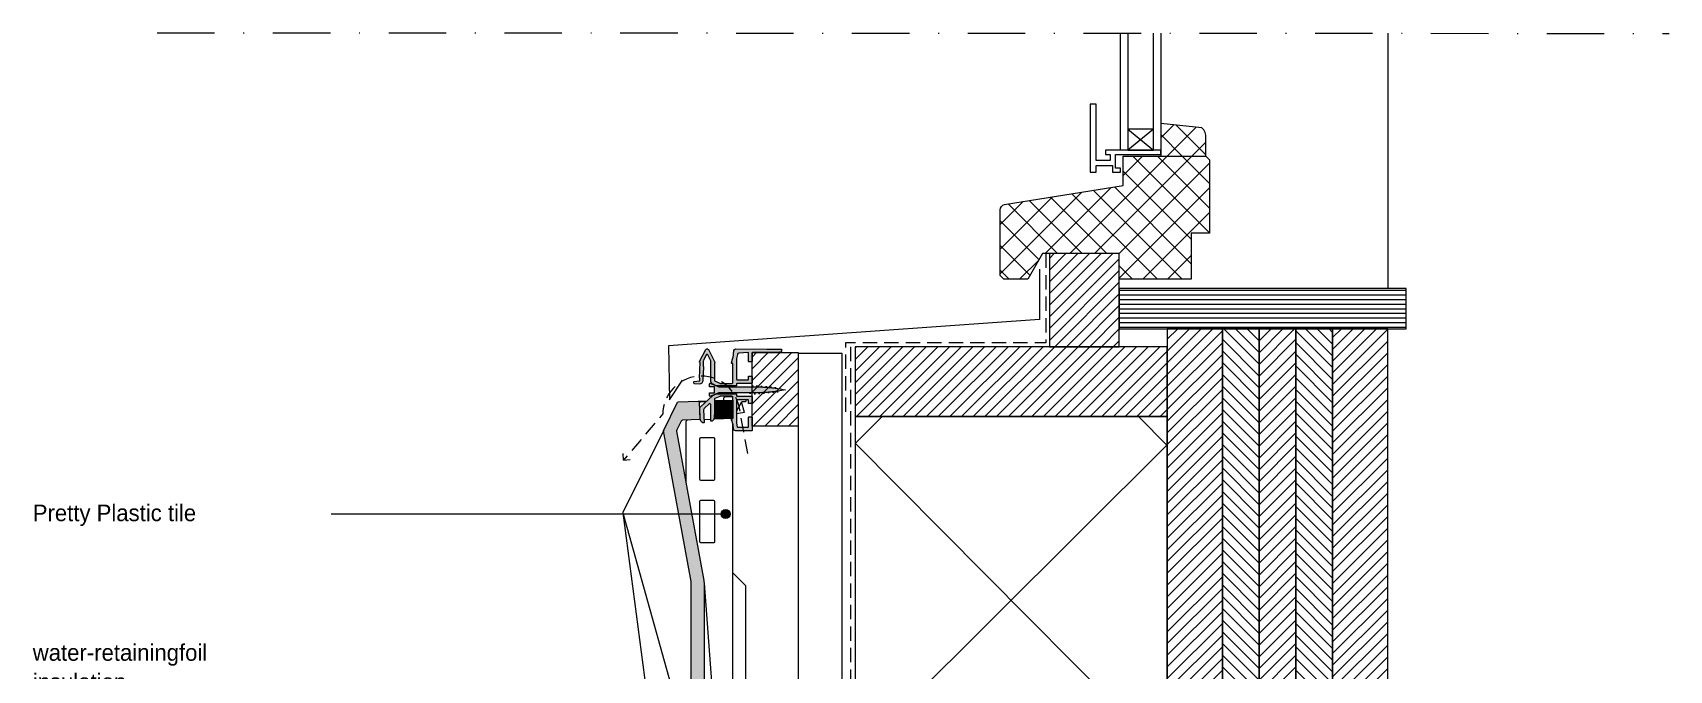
# Paper-space layout 'd-02 bottom connection windowframe' of a CAD drawing. Header units: millimetres. Extents: x 12 to 195, y 11 to 236.
# Drawn here: x 11.8 to 190, y 166.6 to 236 of the extents above; entities that cross this region are included whole.
import ezdxf
from ezdxf.xclip import XClip

# ---------------------------------------------------------------- set-up
doc = ezdxf.new("R2010")
doc.units = ezdxf.units.MM
doc.header["$MEASUREMENT"] = 0
doc.header["$XCLIPFRAME"] = 0
doc.linetypes.add('B0302', pattern=[12.51000022888184, 6.260000228881836, -3.125, 0, -3.125000000000004])
doc.linetypes.add('B0701', pattern=[2.341199934482575, 1.559999942779541, -0.7811999917030339])
for name, color, linetype in [('#01', 7, 'Continuous'), ('Info - 1_50_100', 7, 'Continuous'), ('Info - 1_5_10', 7, 'Continuous'), ('Info - English', 7, 'Continuous')]:
    doc.layers.add(name, color=color, linetype=linetype)
doc.styles.add('GENERATED_STYLE_4', font='')
doc.styles.get('GENERATED_STYLE_4').set_extended_font_data('Work Sans')
pattern_1 = [(44.99999999999999, (-5626.126061456678, 31.24545389314201), (-0.6363961030678926, 0.6363961030678927), [])]
pattern_2 = [(44.99999999999999, (-5626.126061456678, 31.24545389314201), (-1.34350288425444, 1.34350288425444), []), (135, (-5626.126061456678, 31.24545389314201), (1.34350288425444, 1.343502884254441), [])]
pattern_3 = [(315, (-5626.126061456678, 31.24545389314201), (0.6363961030678926, 0.6363961030678927), [])]

# ---------------------------------------------------------------- blocks, each defined once
blk = doc.blocks.new('Drawing_2_1', base_point=(-5626.126061456678, 31.24545389314201))
at = {"layer": '#01', "linetype": 'Continuous', "lineweight": 0, "true_color": 0x000000}
blk.add_hatch(color=18, dxfattribs=at).paths.add_polyline_path([(86.76526698936993, 183.6097720592088), (86.80332722886152, 183.4184303424741), (86.91171359547845, 183.2562186653169), (87.07392527263558, 183.1478322987003), (87.26526698936965, 183.1097720592085), (87.45660870610462, 183.1478322987003), (87.61882038326175, 183.2562186653169), (87.72720674987778, 183.4184303424741), (87.76526698937026, 183.6097720592088), (87.72720674987778, 183.8011137759435), (87.61882038326175, 183.9633254531007), (87.45660870610462, 184.0717118197173), (87.26526698936965, 184.1097720592091), (87.07392527263558, 184.0717118197173), (86.91171359547845, 183.9633254531007), (86.80332722886152, 183.8011137759435)])
at = {"layer": 'Info - 1_50_100', "linetype": 'Continuous', "lineweight": 0, "true_color": 0x000000}
h = blk.add_hatch(dxfattribs=at)
h.set_pattern_fill('310_Naaldhout__01__0001', color=18, style=0, pattern_type=2)
h.set_pattern_definition(pattern_1)
h.paths.add_polyline_path([(130.1078370829103, 211.9459769764791), (122.5078370829094, 211.9459769764791), (122.5078370829094, 201.8146883869943), (130.1078370829103, 201.8146883869943), (130.1078370829103, 209.145976976479)])
h = blk.add_hatch(dxfattribs=at)
h.set_pattern_fill('325_Houtachtig_plaatmate_E0', color=18, style=0, pattern_type=2)
h.set_pattern_definition([(0, (267.6619312800694, 205.9459769657319), (0, 0.5), [])])
h.paths.add_polyline_path([(161.3459341515142, 203.7459769549847), (161.3459341515142, 208.145976976479), (130.1078370829103, 208.145976976479), (130.1078370829103, 203.7459769549847)])
h = blk.add_hatch(dxfattribs=at)
h.set_pattern_fill('310_Naaldhout__01__0001', color=18, style=0, pattern_type=2)
h.set_pattern_definition(pattern_1)
h.paths.add_polyline_path([(141.3459342142911, 203.7459770742161), (135.3459349593499, 203.7459770742161), (135.3459349593499, 97.3009096612989), (141.3459342142911, 97.3009096612989)])
h = blk.add_hatch(dxfattribs=at)
h.set_pattern_fill('310_Naaldhout__02__0001', color=18, style=0, pattern_type=2)
h.set_pattern_definition(pattern_3)
h.paths.add_polyline_path([(145.3459346613264, 203.7459770742161), (141.3459342142911, 203.7459770742161), (141.3459342142911, 97.3009096612989), (145.3459346613264, 97.3009096612989)])
h = blk.add_hatch(dxfattribs=at)
h.set_pattern_fill('310_Naaldhout__01__0001', color=18, style=0, pattern_type=2)
h.set_pattern_definition(pattern_1)
h.paths.add_polyline_path([(149.3459351083617, 203.7459770742161), (145.3459346613264, 203.7459770742161), (145.3459346613264, 97.3009096612989), (149.3459351083617, 97.3009096612989)])
h = blk.add_hatch(dxfattribs=at)
h.set_pattern_fill('310_Naaldhout__02__0001', color=18, style=0, pattern_type=2)
h.set_pattern_definition(pattern_3)
h.paths.add_polyline_path([(153.3459355553969, 203.7459770742161), (149.3459351083617, 203.7459770742161), (149.3459351083617, 97.3009096612989), (153.3459355553969, 97.3009096612989)])
h = blk.add_hatch(dxfattribs=at)
h.set_pattern_fill('310_Naaldhout__01__0001', color=18, style=0, pattern_type=2)
h.set_pattern_definition(pattern_1)
h.paths.add_polyline_path([(159.3459348103381, 203.7459770742161), (153.3459355553969, 203.7459770742161), (153.3459355553969, 97.3009096612989), (159.3459348103381, 97.3009096612989)])
h = blk.add_hatch(dxfattribs=at)
h.set_pattern_fill('310_Naaldhout__01__0001', color=18, style=0, pattern_type=2)
h.set_pattern_definition(pattern_1)
h.paths.add_polyline_path([(101.3459341515137, 201.8146883869943), (101.3459341515137, 194.2146883869943), (135.3459341515135, 194.2146883869943), (135.3459341515135, 201.8146883869943)])
h = blk.add_hatch(dxfattribs=at)
h.set_pattern_fill('415_Isolatie_ruit_0001', color=18, style=0, pattern_type=2)
h.set_pattern_definition([(314.8482473275195, (101.3459341515137, 89.44881628600525), (16.97032465217232, 16.8806672543051), []), (224.8482473275195, (101.3459341515137, 89.44881628600525), (-16.97032465217232, 17.06045824264919), [])])
h.paths.add_polyline_path([(135.3459349593499, 194.2146892252307), (101.3459354063853, 194.2146892252307), (101.3459354063853, 97.3009096612989), (135.3459349593499, 97.3009096612989)])
at = {"layer": 'Info - 1_5_10', "linetype": 'Continuous', "lineweight": 0, "true_color": 0x99a3a6}
h = blk.add_hatch(dxfattribs=at)
h.set_pattern_fill('305_Loofhout__02__0001', color=253, style=0, pattern_type=2)
h.set_pattern_definition(pattern_2)
h.paths.add_polyline_path([(134.6320149397275, 222.545976976479), (139.5459341515135, 222.545976976479), (139.5459341515135, 224.520020819945, 0.2469138682532417), (139.1199999957511, 225.6147251666247), (134.6320149397275, 226.0851849584241)])
h = blk.add_hatch(dxfattribs=at)
h.set_pattern_fill('305_Loofhout__02__0001', color=253, style=0, pattern_type=2)
h.set_pattern_definition(pattern_2)
h.paths.add_polyline_path([(117.1459341515142, 216.694194576479), (117.1459341515142, 209.5459769764792), (117.5459341515142, 209.145976976479), (120.1459341515143, 209.145976976479), (121.7459341515141, 211.9459769764791), (130.1078370829103, 211.9459769764791), (130.1078370829103, 209.145976976479), (137.9459341515146, 209.145976976479), (137.9459341515146, 214.1459769764791), (139.9459341515143, 214.1459769764791), (139.9459341515143, 222.1459769764791), (139.5459341515135, 222.545976976479), (130.545934151514, 222.545976976479), (130.545934151514, 219.345976976479), (117.6273059471145, 217.2823505234967, 0.340988064139395)])
at = {"layer": 'Info - 1_5_10', "linetype": 'Continuous', "lineweight": 0, "true_color": 0xe9ebeb}
for points in [[(88.48593420290118, 197.8228710930887), (90.08593419055887, 197.8228710930886, 0.4142135623730989), (90.12593419025006, 197.86287109278), (90.12593419025006, 198.5828710872257, 0.4142135623726788), (90.08593419055887, 198.6228710869171), (89.78593419287328, 198.6228710869171, 0.4142135623734071), (89.74593419318123, 198.5828710872257), (89.74593419318123, 198.2628710896943, -0.414213562372891), (89.70593419349004, 198.2228710900028), (88.48593420290207, 198.2228710900029, -0.4142135623736158), (88.44593420321002, 198.2628710896943), (88.4466965958124, 200.5098667748495), (88.53805237312962, 200.9710606379247, -0.3384598538292494), (88.6838417657767, 201.0995812941503), (89.70314393456214, 201.1708578452206, -0.4348123749608888), (89.74593419318123, 201.1309552835179), (89.74593419318123, 200.2170387967937, 0.4142135623726783), (89.78593419287328, 200.1770387971022), (90.10593419040447, 200.1770387971022, 0.414213562372683), (90.14593419009654, 200.2170387967937), (90.14593419009654, 201.1312065135165, -0.414213562372679), (90.1859341897877, 201.171206513208), (90.54105510174625, 201.171206513208, 0.1532443589490947), (90.56391224442618, 201.1783804408875, -0.3138593383616773), (90.67819795782839, 201.1783804408867, 0.3138593383651004), (90.72391224319088, 201.1783804408867, -0.3138593383655107), (90.83819795659487, 201.1783804408867, 0.3138593383656995), (90.88391224195558, 201.1783804408867, -0.3138593383655549), (90.99819795536047, 201.1783804408867, 0.3138593383655878), (91.04391224072205, 201.1783804408867, -0.3138593383653822), (91.15819795412605, 201.1783804408867, 0.3138593383652675), (91.20391223948765, 201.1783804408866, -0.3138593383656388), (91.31819795289164, 201.1783804408866, 0.3138593383651566), (91.36391223825325, 201.1783804408866, -0.3138593383656388), (91.47819795165813, 201.1783804408866, 0.3138593383652113), (91.52391223701883, 201.1783804408866, -0.3138593383653824), (91.63819795042284, 201.1783804408866, 0.3138593383654765), (91.68391223578531, 201.1783804408866, -0.3138593383656388), (91.79819794918842, 201.1783804408866, 0.3138593383654904), (91.84391223455091, 201.1783804408866, -0.3138593383656214), (91.9581979479549, 201.1783804408867, 0.3138593383652675), (92.00391223331562, 201.1783804408866, -0.3138593383656388), (92.1181979467205, 201.1783804408866, 0.3138593383654904), (92.16391223208208, 201.1783804408867, -0.3138593383653768), (92.27819794548608, 201.1783804408867, 0.3138593383658112), (92.32391223084768, 201.1783804408867, -0.3138593383655778), (92.43819794425167, 201.1783804408866, 0.3138593383654765), (92.48391222961328, 201.1783804408866, -0.3138593383655158), (92.59819794301727, 201.1783804408866, 0.3138593383654765), (92.64391222837887, 201.1783804408866, -0.3138593383655778), (92.75819794178287, 201.1783804408866, 0.3138593383653787), (92.80391222714445, 201.1783804408866, -0.3138308322873239), (92.91818942186403, 201.1783863718794, 0.2165739806985618), (92.95074458199704, 201.1724091165833), (93.31563559064548, 201.2636318687453, 0.3441507314089047), (93.34593416541014, 201.3024375684517), (93.34593416541014, 201.5121108245451, 0.4131689875748955), (93.30607687413828, 201.5521105696645), (91.7849329794187, 201.5575376052997), (91.74593297971967, 201.5186764989866), (91.70693298002064, 201.5578158884903), (88.35441974656266, 201.5697767613893, 0.3788661086953874), (88.1552851979448, 201.3948599726289), (88.05659326144699, 200.6141167029918), (88.0530871748091, 200.597663456728), (87.88765244057385, 200.0515947012091, 0.5032455528953111), (87.92593420722206, 199.9999970156448), (88.04593420629558, 199.9999970156448), (88.04593420629558, 197.9216990531879, -0.4142135623730951), (87.94593420706764, 197.8216990539593), (86.65369810948408, 197.8216990539593, -0.1066148289769721), (86.61247929384253, 197.8305891795034), (86.04709176187964, 198.0863748973793, -0.2945892852057491), (86.02357928844472, 198.1228188468531), (86.02357928844472, 200.0739156835526), (86.05070899270385, 200.0739156835526, 0.5621092908558138), (86.08623349379042, 200.1323007260196), (85.37026063414466, 201.5157393690999, 0.280320148986189), (85.28144938142823, 201.5697767613894), (85.18951574843658, 201.5697767613894, 0.279324642321902), (85.10087483494911, 201.5160670235769), (84.40890974239235, 200.1910276734262, 0.551884878663994), (84.44297012793012, 200.1325359360874), (84.47188063572142, 200.1315263589089), (84.41142550391945, 198.4003178923878, 0.2701768614908147), (84.43048695660326, 198.3648250351657, -0.2701768615463996), (84.44954840928798, 198.3293321779301), (84.44237209014017, 198.1238292855705, -0.3824410570997929), (84.40538472844406, 198.0853370439699), (83.83542904835828, 198.042638171691, 0.3824410571265239), (83.79844168667017, 198.004145930098), (83.7927127299487, 197.8400900750496, 0.4142135623728338), (83.86987203576712, 197.7573468497794), (84.36835239263374, 197.7399395320705, 0.4142135624145878), (84.7820685189875, 198.125736061219), (84.83455901446035, 199.6288671845332, 0.1638864810348171), (84.81630517503547, 199.6900418028718, -0.1638864810348737), (84.79805133561058, 199.7512164212102), (84.81573457757551, 200.2575982169936, -0.1120556062271076), (84.82703274601988, 200.3003985287664), (85.1457680817278, 200.9107427016719, -0.6071877930533163), (85.32322024793082, 200.9104150471949), (85.62120179835198, 200.3346401610042, -0.1199640936569042), (85.64357929137678, 200.2427149471261), (85.64357929137589, 198.0879639677561, 0.2945892852054213), (85.87870402572406, 197.7235244730178), (86.2153868551534, 197.5712065417698), (88.44593420321002, 197.5712065417697), (88.44593420321002, 197.7828710933972, -0.4142135623730953)], [(90.14593419009654, 194.1253742913367, 0.4142135623727902), (90.10593419040447, 194.1653742910282), (89.78593419287328, 194.1653742910282, 0.4142135623725869), (89.74593419318123, 194.1253742913367), (89.74593419318123, 193.1112065753853, -0.4142135623732983), (89.70593419349004, 193.0712065756938), (88.53226680065518, 193.0712065756939, -0.3798864104167328), (88.49254781578875, 193.1064734774046), (88.44621521803475, 193.4952851513814), (88.44593420321002, 195.9795420007879, -0.4142135623725869), (88.48593420290118, 196.0195420004794), (89.70593419349004, 196.0195420004794, -0.4142135623731967), (89.74593419318123, 195.9795420007879), (89.74593419318123, 195.6595420032565, 0.4142135623727902), (89.78593419287328, 195.619542003565), (90.08593419055887, 195.619542003565, 0.4142135623731967), (90.12593419025006, 195.6595420032565), (90.12593419025006, 196.3795419977021, 0.4142135623730951), (90.08593419055887, 196.4195419973936), (88.48593420290118, 196.4195419973937, -0.4142135623728918), (88.44593420321002, 196.459541997085), (88.44593420321002, 196.6712065487126), (86.21242524578233, 196.6712065487126), (85.86705385180605, 196.5149578433366, 0.07719877661468819), (85.81566536282193, 196.4813670599041), (84.50525964934653, 195.285691800865, 0.2034522994250026), (84.44924944444222, 195.1397802285575), (84.48957758386567, 193.9902711531072, 0.0545292150075244), (84.4926952684073, 193.9687487687264), (84.54770986104964, 193.755790244691, 0.350472870643332), (84.86513194944845, 193.5233164226716, 0.4119366216233153), (84.90342642314008, 193.5646520827921), (84.8558927155576, 194.9506288573931, -0.2032898881060238), (84.9119072359299, 195.0964157357086), (85.46176574271414, 195.5921139471441, -0.6492723048424657), (85.62872375323494, 195.5179386429711), (85.63047241493749, 193.7450800663476, 0.413485737911898), (85.67041242574369, 193.7051195656504, 0.3485358030604757), (85.97765551781134, 193.9481545476614), (86.02716296873592, 194.1704343986239, 0.05488477589012855), (86.02955468079188, 194.1921913103602), (86.02923272450181, 196.0825694873923, -0.2946355591848806), (86.08801390665289, 196.1736963923995), (86.61177916956132, 196.4106518718563, -0.1066148289371741), (86.65299798518866, 196.4195419973939), (87.94593420706764, 196.4195419973938, -0.4142135623730543), (88.04593420629647, 196.3195419981652), (88.04593420629647, 193.9999970619303), (87.92593420722206, 193.9999970619303, 0.5032455528954611), (87.88765244057385, 193.948399376366), (88.04947787075079, 193.4142442506208, -0.04391846951814006), (88.05666396184186, 193.3799213111602), (88.12010485215805, 192.8475410873328, 0.3798864104170209), (88.3186997764902, 192.6712065787796), (90.10593419040447, 192.6712065787795, 0.4142135623726885), (90.14593419009564, 192.7112065784709)]]:
    blk.add_hatch(color=254, dxfattribs=at).paths.add_polyline_path(points)
at = {"layer": 'Info - 1_5_10', "linetype": 'Continuous', "lineweight": 0, "true_color": 0x99a3a6}
h = blk.add_hatch(dxfattribs=at)
h.set_pattern_fill('310_Naaldhout__01__0001', color=253, style=0, pattern_type=2)
h.set_pattern_definition(pattern_1)
h.paths.add_polyline_path([(90.14532658921138, 201.1712065132023), (90.14532658921138, 193.1712065749167), (95.14593415151396, 193.1712065749167), (95.14593415151396, 201.1712065132023)])
at = {"layer": 'Info - 1_5_10', "linetype": 'Continuous', "lineweight": 0, "true_color": 0xffffff}
blk.add_hatch(color=7, dxfattribs=at).paths.add_polyline_path([(93.77788210203164, 197.1183751941697, 0.01785136125707845), (92.67743919648908, 197.3038522675095), (92.66656779819814, 197.4274784748051), (92.65586505034929, 197.3078495805943, 0.00772063941541663), (92.17611744773357, 197.3618299977656), (92.16646270716922, 197.469996207892), (92.15724860361885, 197.3647334089423, 0.007718178801854274), (91.67617864235922, 197.4033962947905), (91.6665369264189, 197.5146036914749), (91.65701565044948, 197.4046685233873, 0.00767841956179536), (91.1774882105707, 197.4288196073015), (91.1665313454586, 197.5582309025326), (91.15544527893071, 197.4295750911552, 0.007604617725414691), (90.68000439328384, 197.4382982885654), (90.66653450209384, 197.6019024945966), (90.6524630550889, 197.438360415096), (90.1805244219851, 197.4383682901381), (90.16644293687915, 197.6093652247101), (90.15173730895486, 197.4383751917012), (86.52998742110185, 197.4383751917013), (85.6267793686163, 197.819729702751, 0.5367041045605829), (85.48788216598346, 197.7276047473206), (85.48883730438739, 197.4630071311335), (85.49466411147489, 197.4539417601605), (85.5051679547847, 197.4490350748466), (86.03788216174024, 197.4488439078267), (86.03788216174024, 196.7879064805439), (85.50250268309068, 196.7871519032034), (85.49334733555457, 196.7815104798827), (85.48819405452512, 196.7711159893776), (85.48788216598346, 196.5091456410192, 0.5367041045608849), (85.6267793686163, 196.4170206855887), (86.52998742110185, 196.7983751966385), (89.90173731091832, 196.7983751966386), (89.91070959247605, 196.695033317096), (89.92279322937247, 196.6950333170954), (89.93052979736672, 196.7983751966384), (90.40173735798263, 196.7983751966387), (90.41768987032751, 196.6251356297669), (90.43052098969096, 196.7983751966383), (90.63096837901429, 196.7983751966383, 0.004369740764550668), (90.904217485277, 196.7998080352007), (90.91781359664265, 196.6557697789787), (90.92859431841393, 196.8012085032149, 0.00764654708744964), (91.40648143722885, 196.8168327640289), (91.41775232360683, 196.6986628393459), (91.42667891702239, 196.8186382279759, 0.007702917236351659), (91.90733404192919, 196.849841667278), (91.91771492830014, 196.7418329602476), (91.92598751128057, 196.8521045926809, 0.007724266795643549), (92.4067272840725, 196.8987945429545), (92.41774288413308, 196.7858677688478), (92.42659126960095, 196.9018375563383, 0.007706227061607669), (92.90436625520027, 196.9645548767626), (92.91780343107004, 196.8303073666889), (92.92874182645593, 196.9681572330117, 0.01379228786825686)])
at = {"layer": 'Info - 1_5_10', "linetype": 'Continuous', "lineweight": 0, "true_color": 0xd1d7d8}
for points in [[(84.90742535802642, 176.0041825912067), (84.90619639271557, 176.0758178934265), (84.90252419602928, 176.1483370979069), (84.89645269029467, 176.2208728185533), (84.88805449544489, 176.2925574717249), (84.87743006042159, 176.3625336532099), (81.91210385264291, 192.6254540768488), (81.90953653151212, 192.649644818803), (81.90949844483254, 192.6742896135644), (81.9119900606351, 192.6990856103128), (81.91698076037035, 192.7237281001622), (81.92440921516476, 192.7479142606167), (81.93204679848876, 192.7667346212543), (82.39677168995208, 193.6981740867171, -0.274850241217524), (82.56873673623488, 193.808728648783), (84.44349233600512, 193.8741965569357), (84.37692764153849, 195.7803600073999, 0.4140854320686252), (84.27354233204909, 195.8768106569209), (82.08160799476883, 195.8012267142561, 0.2749678799591762), (82.02999224743124, 195.7680594348934), (80.51525992831365, 192.7333253803982), (80.5098117718286, 192.719114942981), (80.50563142822486, 192.7019761349428), (80.50388815547916, 192.6846274784215), (80.50462390025803, 192.6674864171469), (83.49431848352484, 176.2691359485554), (83.50066639748644, 176.2218632636327), (83.50497478797259, 176.1735793550214), (83.50715211415593, 176.1253101160417), (83.50742536901379, 143.3815390356222), (83.50633680718201, 143.3626439426517), (83.50309418682312, 143.3437434614721), (82.06681063023336, 138.2736783624422, 0.4868916708555518), (82.12247049683263, 138.1973578487223), (84.27354233204997, 138.1231829578528, 0.414085432068016), (84.37692764153849, 138.2196336073737), (84.44349233600512, 140.1257970578277), (84.2510070895095, 140.132518790751, -0.4867563807648648), (84.0655616452981, 140.3869174696731), (84.89514767103313, 143.3149141647), (84.9012107872662, 143.3408698899009), (84.90524820282275, 143.367086937884), (84.90721887794805, 143.3932988160807)], [(88.04593420629558, 196.0068931353433), (86.20692684922471, 195.9434790885476, 0.3940368226724141), (86.11043399485041, 195.8470284390265), (86.04349232366192, 193.9300697876916), (88.04593420629558, 193.9999965990957)]]:
    blk.add_hatch(color=254, dxfattribs=at).paths.add_polyline_path(points)
at = {"layer": '#01', "color": 9, "linetype": 'Continuous', "lineweight": 0}
for p, q in [((159.3459348103381, 235.9188183409352), (159.3459348103381, 208.1459755840986)), ((131.0320141322751, 225.4657577885189), (133.8320147283221, 223.2047739831163)), ((133.8320147283221, 225.4657577885189), (131.0320141322751, 223.2047739831163)), ((86.76526834036717, 183.6097731784529), (44.30875578165664, 183.6097731784529))]:
    blk.add_line(p, q, dxfattribs=at)
at = {"layer": '#01', "color": 3, "linetype": 'Continuous', "lineweight": 0}
for p, q in [((121.4279440252251, 210.2594130170433), (121.4279440252251, 204.7761403314939)), ((121.4279440252251, 204.7761403314939), (81.03724772310089, 201.8905263732649)), ((81.03724772310089, 201.8905263732649), (81.12547713563694, 196.0444239247037)), ((81.12547713563694, 196.0444239247037), (82.57468409508189, 198.1749817651062))]:
    blk.add_line(p, q, dxfattribs=at)
at = {"layer": '#01', "color": 4, "linetype": 'Continuous', "lineweight": 0, "flags": 128}
blk.add_lwpolyline([(159.3459341515135, 97.3009096612989), (159.3459341515135, 203.7459769549847), (135.3459341515135, 203.7459769549847), (135.3459341515135, 97.3009096612989)], dxfattribs=at)
at = {"layer": '#01', "color": 1, "linetype": 'Continuous', "lineweight": 0}
blk.add_circle((87.26526698936965, 183.6097720592085), 0.5, dxfattribs=at)
at = {"layer": 'Info - 1_50_100', "color": 2, "linetype": 'B0701', "lineweight": 0}
blk.add_line((100.8326232923257, 201.8146892252306), (100.8326232923257, 97.3009096612989), dxfattribs=at)
at = {"layer": 'Info - 1_50_100', "color": 9, "linetype": 'Continuous', "lineweight": 0}
for q in [(76.08529656319341, 190.1876958949968), (76.84706551152804, 189.5398468796665)]:
    blk.add_line((76.1422551140839, 189.482888328776), q, dxfattribs=at)
at = {"layer": 'Info - 1_50_100', "color": 2, "linetype": 'B0701', "lineweight": 0, "flags": 128}
blk.add_lwpolyline([(122.1078370829103, 211.9459769764791), (122.1078370829103, 202.2146883869943), (100.3213755169021, 202.2146883869943), (100.3213755169021, 194.2146883869943)], dxfattribs=at)
at = {"layer": 'Info - 1_50_100', "color": 9, "linetype": 'Continuous', "lineweight": 0, "flags": 128}
for points in [[(130.1078370829103, 211.9459769764791), (122.5078370829094, 211.9459769764791), (122.5078370829094, 201.8146883869943), (130.1078370829103, 201.8146883869943), (130.1078370829103, 209.145976976479)], [(161.3459341515142, 203.7459769549847), (161.3459341515142, 208.145976976479), (130.1078370829103, 208.145976976479), (130.1078370829103, 203.7459769549847)]]:
    blk.add_lwpolyline(points, close=True, dxfattribs=at)
for points in [[(141.3459341515137, 97.3009096612989), (141.3459341515137, 203.7459769549847), (135.3459341515135, 203.7459769549847), (135.3459341515135, 97.3009096612989)], [(145.3459341515142, 97.3009096612989), (145.3459341515142, 203.7459769549847), (141.3459341515137, 203.7459769549847), (141.3459341515137, 97.3009096612989)], [(149.3459341515137, 97.3009096612989), (149.3459341515137, 203.7459769549847), (145.3459341515142, 203.7459769549847), (145.3459341515142, 97.3009096612989)], [(153.3459341515142, 97.3009096612989), (153.3459341515142, 203.7459769549847), (149.3459341515137, 203.7459769549847), (149.3459341515137, 97.3009096612989)], [(159.3459341515135, 97.3009096612989), (159.3459341515135, 203.7459769549847), (153.3459341515142, 203.7459769549847), (153.3459341515142, 97.3009096612989)], [(99.94593417300912, 97.3009096612989), (99.94593417300912, 201.0545577901176), (95.14593415151396, 201.0545577901176), (95.14593415151396, 97.3009096612989)]]:
    blk.add_lwpolyline(points, dxfattribs=at)
at = {"layer": 'Info - 1_50_100', "color": 2, "linetype": 'Continuous', "lineweight": 0, "flags": 128}
blk.add_lwpolyline([(101.3459341515137, 201.8146883869943), (101.3459341515137, 194.2146883869943), (135.3459341515135, 194.2146883869943), (135.3459341515135, 201.8146883869943)], close=True, dxfattribs=at)
at = {"layer": 'Info - 1_50_100', "color": 9, "linetype": 'B0701', "lineweight": 0, "flags": 128}
blk.add_lwpolyline([(89.65761177104258, 190.193519050755), (88.72725848267748, 195.3006071409723, 0.8882047749656063), (80.40341545809859, 194.4933414061421), (76.14225547006993, 189.482887400261)], format="xyb", dxfattribs=at)
at = {"layer": 'Info - 1_50_100', "color": 1, "linetype": 'Continuous', "lineweight": 0, "flags": 128}
blk.add_lwpolyline([(135.3459341515135, 97.3009096612989), (135.3459341515135, 194.2146883869943), (101.3459341515137, 194.2146883869943), (101.3459341515137, 97.3009096612989)], dxfattribs=at)
at = {"layer": 'Info - 1_5_10', "color": 9, "linetype": 'Continuous', "lineweight": 0}
for p, q in [((87.05314712824594, 195.976403784275), (87.05314712824594, 196.2600159186002)), ((87.14970316858641, 196.3599581020397), (88.02765702858687, 196.3902323730742)), ((89.45315249266908, 196.0235351589979), (89.45315249266908, 195.8590410837053)), ((84.28075662208283, 195.8808018661958), (84.48063532651504, 195.8876958949968)), ((84.48063532651504, 195.8876958949968), (85.19485954152111, 195.9123247067174)), ((85.08487217771786, 195.8119635022256), (84.48396484514745, 195.7912446099194)), ((86.01426370312137, 195.9405774842965), (86.21414240755358, 195.9474715130975)), ((88.4531530887161, 194.7577518340092), (89.00136286150298, 195.8434636929607)), ((89.31368926280952, 194.6662551897539), (88.4531530887161, 194.5145186067723)), ((89.31368926280952, 194.6662551897539), (88.98804195574994, 195.817076691554)), ((89.00136286150298, 195.8434636929607), (89.42386065612902, 195.8580331682009)), ((89.45315249266908, 195.8590410837053), (89.42386065612902, 195.8580331682009)), ((82.92214597787522, 193.6314628823367), (82.92214597787522, 187.1296576049365)), ((84.52367841475383, 193.8807379401533), (84.45070929594975, 193.8781898391591)), ((84.8994921679427, 193.8938606602735), (85.63752413990463, 193.9196332862182)), ((86.05070720978517, 193.9340612002921), (85.97929526381088, 193.9315697237644)), ((87.94191059890852, 193.7971290840867), (87.85315457883365, 193.7971290840867)), ((88.05315219464559, 140.5780438076403), (88.05315219464559, 193.429933574705))]:
    blk.add_line(p, q, dxfattribs=at)
at = {"layer": 'Info - 1_5_10', "color": 9, "linetype": 'Continuous', "lineweight": 0, "flags": 128}
for points in [[(131.032014939727, 235.918817096418), (131.032014939727, 223.2047749322857), (130.2320149397262, 223.2047749322857), (130.2320149397262, 235.918817096418)], [(134.6320149397275, 235.918817096418), (134.6320149397275, 223.2047749322857), (133.8320149397267, 223.2047749322857), (133.8320149397267, 235.918817096418)], [(90.09818696172722, 197.4383747288435), (90.10913213033245, 197.4910569216602), (90.1325696301516, 197.5717719346726), (90.14593419008499, 197.5955262028286)], [(84.38414431057862, 195.7843518638805), (84.39418254106369, 195.7861956648433), (84.41333002169227, 195.7878146611856), (84.42910761453516, 195.7887964129207), (84.44668674718869, 195.7897128866601), (84.48396312271723, 195.791242141393)], [(86.01759102225427, 195.8441258620624), (86.03879125235903, 195.8462260038644), (86.0579964899868, 195.8479874150277), (86.08840878392066, 195.8504407413172), (86.11000346858066, 195.8515440244865)], [(87.85315087687894, 193.997004301732), (87.85306715349873, 193.9817913154873), (87.85300125465412, 193.9384708773201), (87.85306715350228, 193.8736316693693), (87.8531508768985, 193.7971261378646)], [(76.05818192388102, 183.7515834527784), (83.513222166693, 157.1183506752944)]]:
    blk.add_lwpolyline(points, dxfattribs=at)
for points in [[(130.2320149397262, 220.8081791876047), (130.2320149397262, 221.2200940812218), (129.7077596205787, 221.2200940812218), (129.7077596205787, 222.7179664216473), (134.6320149397275, 222.7179664216473), (134.6320149397275, 223.2047749322857), (128.6030787695145, 223.2047749322857), (128.6030787695145, 222.7179664216473), (129.1273340886638, 222.7179664216473), (129.1273340886638, 222.0813706769664), (127.6107383439822, 222.0813706769664), (127.6107383439822, 228.1852004642007), (126.9366957907909, 228.1852004642007), (126.9366957907909, 220.8081791876047), (127.6107383439822, 220.8081791876047), (127.6107383439822, 221.5196685493068), (129.3707383439822, 221.5196685493068), (129.3707383439822, 220.8081791876047)], [(131.032014939727, 223.2047749322857), (133.8320149397267, 223.2047749322857), (133.8320149397267, 225.4657570461981), (131.032014939727, 225.4657570461981)]]:
    blk.add_lwpolyline(points, close=True, dxfattribs=at)
at = {"layer": 'Info - 1_5_10', "color": 2, "linetype": 'Continuous', "lineweight": 0, "flags": 128}
for points in [[(134.6320149397275, 222.545976976479), (139.5459341515135, 222.545976976479), (139.5459341515135, 224.520020819945, 0.2469138682532417), (139.1199999957511, 225.6147251666247), (134.6320149397275, 226.0851849584241)], [(117.1459341515142, 216.694194576479, -0.340988064139395), (117.6273059471145, 217.2823505234967), (130.545934151514, 219.345976976479), (130.545934151514, 222.545976976479), (139.5459341515135, 222.545976976479), (139.9459341515143, 222.1459769764791), (139.9459341515143, 214.1459769764791), (137.9459341515146, 214.1459769764791), (137.9459341515146, 209.145976976479), (130.1078370829103, 209.145976976479), (130.1078370829103, 211.9459769764791), (121.7459341515141, 211.9459769764791), (120.1459341515143, 209.145976976479), (117.5459341515142, 209.145976976479), (117.1459341515142, 209.5459769764792)], [(88.04593420629558, 196.0068931353433), (88.04593420629558, 193.9999965990957), (86.04349232366192, 193.9300697876916), (86.11043399485041, 195.8470284390265, -0.3940368226724141), (86.20692684922471, 195.9434790885476)]]:
    blk.add_lwpolyline(points, format="xyb", close=True, dxfattribs=at)
at = {"layer": 'Info - 1_5_10', "color": 9, "linetype": 'Continuous', "lineweight": 0, "flags": 128}
for points in [[(88.48593420290118, 197.8228710930887, 0.4142135623730953), (88.44593420321002, 197.7828710933972), (88.44593420321002, 197.5712065417697), (86.2153868551534, 197.5712065417698), (85.87870402572406, 197.7235244730178, -0.2945892852054213), (85.64357929137589, 198.0879639677561), (85.64357929137678, 200.2427149471261, 0.1199640936569042), (85.62120179835198, 200.3346401610042), (85.32322024793082, 200.9104150471949, 0.6071877930533163), (85.1457680817278, 200.9107427016719), (84.82703274601988, 200.3003985287664, 0.1120556062271076), (84.81573457757551, 200.2575982169936), (84.79805133561058, 199.7512164212102, 0.1638864810348737), (84.81630517503547, 199.6900418028718, -0.1638864810348171), (84.83455901446035, 199.6288671845332), (84.7820685189875, 198.125736061219, -0.4142135624145878), (84.36835239263374, 197.7399395320705), (83.86987203576712, 197.7573468497794, -0.4142135623728338), (83.7927127299487, 197.8400900750496), (83.79844168667017, 198.004145930098, -0.3824410571265239), (83.83542904835828, 198.042638171691), (84.40538472844406, 198.0853370439699, 0.3824410570997929), (84.44237209014017, 198.1238292855705), (84.44954840928798, 198.3293321779301, 0.2701768615463996), (84.43048695660326, 198.3648250351657, -0.2701768614908147), (84.41142550391945, 198.4003178923878), (84.47188063572142, 200.1315263589089), (84.44297012793012, 200.1325359360874, -0.551884878663994), (84.40890974239235, 200.1910276734262), (85.10087483494911, 201.5160670235769, -0.279324642321902), (85.18951574843658, 201.5697767613894), (85.28144938142823, 201.5697767613894, -0.280320148986189), (85.37026063414466, 201.5157393690999), (86.08623349379042, 200.1323007260196, -0.5621092908558138), (86.05070899270385, 200.0739156835526), (86.02357928844472, 200.0739156835526), (86.02357928844472, 198.1228188468531, 0.2945892852057491), (86.04709176187964, 198.0863748973793), (86.61247929384253, 197.8305891795034, 0.1066148289769721), (86.65369810948408, 197.8216990539593), (87.94593420706764, 197.8216990539593, 0.4142135623730951), (88.04593420629558, 197.9216990531879), (88.04593420629558, 199.9999970156448), (87.92593420722206, 199.9999970156448, -0.5032455528953111), (87.88765244057385, 200.0515947012091), (88.0530871748091, 200.597663456728), (88.05659326144699, 200.6141167029918), (88.1552851979448, 201.3948599726289, -0.3788661086953874), (88.35441974656266, 201.5697767613893), (91.70693298002064, 201.5578158884903), (91.74593297971967, 201.5186764989866), (91.7849329794187, 201.5575376052997), (93.30607687413828, 201.5521105696645, -0.4131689875748955), (93.34593416541014, 201.5121108245451), (93.34593416541014, 201.3024375684517, -0.3441507314089047), (93.31563559064548, 201.2636318687453), (92.95074458199704, 201.1724091165833, -0.2165739806985618), (92.91818942186403, 201.1783863718794, 0.3138308322873239), (92.80391222714445, 201.1783804408866, -0.3138593383653787), (92.75819794178287, 201.1783804408866, 0.3138593383655778), (92.64391222837887, 201.1783804408866, -0.3138593383654765), (92.59819794301727, 201.1783804408866, 0.3138593383655158), (92.48391222961328, 201.1783804408866, -0.3138593383654765), (92.43819794425167, 201.1783804408866, 0.3138593383655778), (92.32391223084768, 201.1783804408867, -0.3138593383658112), (92.27819794548608, 201.1783804408867, 0.3138593383653768), (92.16391223208208, 201.1783804408867, -0.3138593383654904), (92.1181979467205, 201.1783804408866, 0.3138593383656388), (92.00391223331562, 201.1783804408866, -0.3138593383652675), (91.9581979479549, 201.1783804408867, 0.3138593383656214), (91.84391223455091, 201.1783804408866, -0.3138593383654904), (91.79819794918842, 201.1783804408866, 0.3138593383656388), (91.68391223578531, 201.1783804408866, -0.3138593383654765), (91.63819795042284, 201.1783804408866, 0.3138593383653824), (91.52391223701883, 201.1783804408866, -0.3138593383652113), (91.47819795165813, 201.1783804408866, 0.3138593383656388), (91.36391223825325, 201.1783804408866, -0.3138593383651566), (91.31819795289164, 201.1783804408866, 0.3138593383656388), (91.20391223948765, 201.1783804408866, -0.3138593383652675), (91.15819795412605, 201.1783804408867, 0.3138593383653822), (91.04391224072205, 201.1783804408867, -0.3138593383655878), (90.99819795536047, 201.1783804408867, 0.3138593383655549), (90.88391224195558, 201.1783804408867, -0.3138593383656995), (90.83819795659487, 201.1783804408867, 0.3138593383655107), (90.72391224319088, 201.1783804408867, -0.3138593383651004), (90.67819795782839, 201.1783804408867, 0.3138593383616773), (90.56391224442618, 201.1783804408875, -0.1532443589490947), (90.54105510174625, 201.171206513208), (90.1859341897877, 201.171206513208, 0.414213562372679), (90.14593419009654, 201.1312065135165), (90.14593419009654, 200.2170387967937, -0.414213562372683), (90.10593419040447, 200.1770387971022), (89.78593419287328, 200.1770387971022, -0.4142135623726783), (89.74593419318123, 200.2170387967937), (89.74593419318123, 201.1309552835179, 0.4348123749608888), (89.70314393456214, 201.1708578452206), (88.6838417657767, 201.0995812941503, 0.3384598538292494), (88.53805237312962, 200.9710606379247), (88.4466965958124, 200.5098667748495), (88.44593420321002, 198.2628710896943, 0.4142135623736158), (88.48593420290207, 198.2228710900029), (89.70593419349004, 198.2228710900028, 0.414213562372891), (89.74593419318123, 198.2628710896943), (89.74593419318123, 198.5828710872257, -0.4142135623734071), (89.78593419287328, 198.6228710869171), (90.08593419055887, 198.6228710869171, -0.4142135623726788), (90.12593419025006, 198.5828710872257), (90.12593419025006, 197.86287109278, -0.4142135623730989), (90.08593419055887, 197.8228710930886)], [(93.77788210203164, 197.1183751941697, -0.01379228786825686), (92.92874182645593, 196.9681572330117), (92.91780343107004, 196.8303073666889), (92.90436625520027, 196.9645548767626, -0.007706227061607669), (92.42659126960095, 196.9018375563383), (92.41774288413308, 196.7858677688478), (92.4067272840725, 196.8987945429545, -0.007724266795643549), (91.92598751128057, 196.8521045926809), (91.91771492830014, 196.7418329602476), (91.90733404192919, 196.849841667278, -0.007702917236351659), (91.42667891702239, 196.8186382279759), (91.41775232360683, 196.6986628393459), (91.40648143722885, 196.8168327640289, -0.00764654708744964), (90.92859431841393, 196.8012085032149), (90.91781359664265, 196.6557697789787), (90.904217485277, 196.7998080352007, -0.004369740764550668), (90.63096837901429, 196.7983751966383), (90.43052098969096, 196.7983751966383), (90.41768987032751, 196.6251356297669), (90.40173735798263, 196.7983751966387), (89.93052979736672, 196.7983751966384), (89.92279322937247, 196.6950333170954), (89.91070959247605, 196.695033317096), (89.90173731091832, 196.7983751966386), (86.52998742110185, 196.7983751966385), (85.6267793686163, 196.4170206855887, -0.5367041045608849), (85.48788216598346, 196.5091456410192), (85.48819405452512, 196.7711159893776), (85.49334733555457, 196.7815104798827), (85.50250268309068, 196.7871519032034), (86.03788216174024, 196.7879064805439), (86.03788216174024, 197.4488439078267), (85.5051679547847, 197.4490350748466), (85.49466411147489, 197.4539417601605), (85.48883730438739, 197.4630071311335), (85.48788216598346, 197.7276047473206, -0.5367041045605829), (85.6267793686163, 197.819729702751), (86.52998742110185, 197.4383751917013), (90.15173730895486, 197.4383751917012), (90.16644293687915, 197.6093652247101), (90.1805244219851, 197.4383682901381), (90.6524630550889, 197.438360415096), (90.66653450209384, 197.6019024945966), (90.68000439328384, 197.4382982885654, -0.007604617725414691), (91.15544527893071, 197.4295750911552), (91.1665313454586, 197.5582309025326), (91.1774882105707, 197.4288196073015, -0.00767841956179536), (91.65701565044948, 197.4046685233873), (91.6665369264189, 197.5146036914749), (91.67617864235922, 197.4033962947905, -0.007718178801854274), (92.15724860361885, 197.3647334089423), (92.16646270716922, 197.469996207892), (92.17611744773357, 197.3618299977656, -0.00772063941541663), (92.65586505034929, 197.3078495805943), (92.66656779819814, 197.4274784748051), (92.67743919648908, 197.3038522675095, -0.01785136125707845)], [(90.14593419009654, 194.1253742913367), (90.14593419009564, 192.7112065784709, -0.4142135623726885), (90.10593419040447, 192.6712065787795), (88.3186997764902, 192.6712065787796, -0.3798864104170209), (88.12010485215805, 192.8475410873328), (88.05666396184186, 193.3799213111602, 0.04391846951814006), (88.04947787075079, 193.4142442506208), (87.88765244057385, 193.948399376366, -0.5032455528954611), (87.92593420722206, 193.9999970619303), (88.04593420629647, 193.9999970619303), (88.04593420629647, 196.3195419981652, 0.4142135623730543), (87.94593420706764, 196.4195419973938), (86.65299798518866, 196.4195419973939, 0.1066148289371741), (86.61177916956132, 196.4106518718563), (86.08801390665289, 196.1736963923995, 0.2946355591848806), (86.02923272450181, 196.0825694873923), (86.02955468079188, 194.1921913103602, -0.05488477589012855), (86.02716296873592, 194.1704343986239), (85.97765551781134, 193.9481545476614, -0.3485358030604757), (85.67041242574369, 193.7051195656504, -0.413485737911898), (85.63047241493749, 193.7450800663476), (85.62872375323494, 195.5179386429711, 0.6492723048424657), (85.46176574271414, 195.5921139471441), (84.9119072359299, 195.0964157357086, 0.2032898881060238), (84.8558927155576, 194.9506288573931), (84.90342642314008, 193.5646520827921, -0.4119366216233153), (84.86513194944845, 193.5233164226716, -0.350472870643332), (84.54770986104964, 193.755790244691), (84.4926952684073, 193.9687487687264, -0.0545292150075244), (84.48957758386567, 193.9902711531072), (84.44924944444222, 195.1397802285575, -0.2034522994250026), (84.50525964934653, 195.285691800865), (85.81566536282193, 196.4813670599041, -0.07719877661468819), (85.86705385180605, 196.5149578433366), (86.21242524578233, 196.6712065487126), (88.44593420321002, 196.6712065487126), (88.44593420321002, 196.459541997085, 0.4142135623728918), (88.48593420290118, 196.4195419973937), (90.08593419055887, 196.4195419973936, -0.4142135623730951), (90.12593419025006, 196.3795419977021), (90.12593419025006, 195.6595420032565, -0.4142135623731967), (90.08593419055887, 195.619542003565), (89.78593419287328, 195.619542003565, -0.4142135623727902), (89.74593419318123, 195.6595420032565), (89.74593419318123, 195.9795420007879, 0.4142135623731967), (89.70593419349004, 196.0195420004794), (88.48593420290118, 196.0195420004794, 0.4142135623725869), (88.44593420321002, 195.9795420007879), (88.44621521803475, 193.4952851513814), (88.49254781578875, 193.1064734774046, 0.3798864104167328), (88.53226680065518, 193.0712065756939), (89.70593419349004, 193.0712065756938, 0.4142135623732983), (89.74593419318123, 193.1112065753853), (89.74593419318123, 194.1253742913367, -0.4142135623725869), (89.78593419287328, 194.1653742910282), (90.10593419040447, 194.1653742910282, -0.4142135623727902)], [(84.54342840978768, 191.9299049320561), (85.94342978217907, 191.9301209960574, -0.4142135623730951), (86.04349088583075, 191.8038240838839), (86.04349088583075, 187.3805336927433, -0.4142135623730951), (85.94750592291601, 187.2699600716101), (84.53657225231925, 187.270326309531, -0.4142135623730951), (84.44446965627338, 187.3701522439402), (84.44446965627338, 191.8038240838839, -0.4142135623730951)], [(84.54447787756703, 185.1298071721043), (85.9444792499584, 185.1300232361055, -0.4142135623730951), (86.04454035361098, 185.0037263239321), (86.04454035361098, 180.5804359327913, -0.4142135623730951), (85.94855539069535, 180.4698623116582), (84.53762172009772, 180.4702285495791, -0.4142135623730951), (84.44551912405186, 180.5700544839883), (84.44551912405186, 185.0037263239321, -0.4142135623730951)]]:
    blk.add_lwpolyline(points, format="xyb", close=True, dxfattribs=at)
at = {"layer": 'Info - 1_5_10', "color": 1, "linetype": 'Continuous', "lineweight": 0, "flags": 128}
blk.add_lwpolyline([(90.14532658921138, 201.1712065132023), (95.14593415151396, 201.1712065132023), (95.14593415151396, 193.1712065749167), (90.14532658921138, 193.1712065749167)], close=True, dxfattribs=at)
at = {"layer": 'Info - 1_5_10', "color": 2, "linetype": 'Continuous', "lineweight": 0, "flags": 128}
blk.add_lwpolyline([(83.50742536901379, 143.3815390356222), (83.50715211415593, 176.1253101160417), (83.50497478797259, 176.1735793550214), (83.50066639748644, 176.2218632636327), (83.49431848352484, 176.2691359485554), (80.50462390025803, 192.6674864171469), (80.50388815547916, 192.6846274784215), (80.50563142822486, 192.7019761349428), (80.5098117718286, 192.719114942981), (80.51525992831365, 192.7333253803982), (82.02999224743124, 195.7680594348934, -0.2749678799591762), (82.08160799476883, 195.8012267142561), (84.27354233204909, 195.8768106569209, -0.4140854320686252), (84.37692764153849, 195.7803600073999), (84.44349233600512, 193.8741965569357), (82.56873673623488, 193.808728648783, 0.274850241217524), (82.39677168995208, 193.6981740867171), (81.93204679848876, 192.7667346212543), (81.92440921516476, 192.7479142606167), (81.91698076037035, 192.7237281001622), (81.9119900606351, 192.6990856103128), (81.90949844483254, 192.6742896135644), (81.90953653151212, 192.649644818803), (81.91210385264291, 192.6254540768488), (84.87743006042159, 176.3625336532099), (84.88805449544489, 176.2925574717249), (84.89645269029467, 176.2208728185533), (84.90252419602928, 176.1483370979069), (84.90619639271557, 176.0758178934265), (84.90742535802642, 176.0041825912067), (84.90721887794805, 143.3932988160807)], format="xyb", dxfattribs=at)
at = {"layer": 'Info - 1_5_10', "color": 9, "linetype": 'Continuous', "lineweight": 0, "flags": 128}
for points in [[(80.5114265629756, 192.7014943375914), (76.07537912019157, 183.826898562251, 0.1456943421884706), (76.05914687766014, 183.7449277404012), (82.04463227908043, 138.2746818868818, 0.3413294343229749), (82.12247049683263, 138.1973578487223)], [(88.05315306659267, 156.8072108469504), (89.41664438327557, 158.1707083457813, 0.1882657582162817), (89.44585006650385, 158.2373171683097), (89.44593419547698, 175.7585753835543, 0.225103346766808), (89.40857568311867, 175.8373523991438), (88.04593639755166, 177.1999972081963)], [(84.90894709798802, 176.1012280808966), (86.84160152324606, 150.2374974499803, -0.08023532614845377), (86.833358391865, 150.1413687538751), (84.90524820282275, 143.3408698899009)]]:
    blk.add_lwpolyline(points, format="xyb", dxfattribs=at)
at = {"layer": 'Info - 1_5_10', "color": 9, "linetype": 'Continuous', "lineweight": 0}
for centre, radius, start, end in [((87.15315088226028, 196.2600169262121), 0.09999999922812755, 91.97493401077502, 180), ((83.11895983418171, 193.6347433746634), 0.1968406915955203, 92.84346485092095, 180.954725216507)]:
    blk.add_arc(centre, radius, start, end, dxfattribs=at)
at = {"layer": 'Info - English', "color": 2, "linetype": 'Continuous', "lineweight": 0, "insert": (11.81158227706636, 183.4605669602142), "char_height": 1.799999999999999, "attachment_point": 4, "style": 'GENERATED_STYLE_4'}
blk.add_mtext('\\A1;{\\pql;\\fWork Sans|b0|i0|c0|p0;\\W1.000000;Pretty Plastic tile }', dxfattribs=at)
at = {"layer": 'Info - English', "color": 2, "linetype": 'Continuous', "lineweight": 0, "insert": (11.81158227706636, 163.7440642238537), "char_height": 1.8, "attachment_point": 4, "line_spacing_factor": 1.063357259611968, "style": 'GENERATED_STYLE_4'}
blk.add_mtext('\\A1;{\\pql;\\fWork Sans|b0|i0|c0|p0;\\W1.000000;water-retainingfoil\\P\\pql;\\fWork Sans|b0|i0|c0|p0;\\W1.000000;insulation\\P\\pql;\\fWork Sans|b0|i0|c0|p0;\\W1.000000;vapor barrier\\P\\pql;\\fWork Sans|b0|i0|c0|p0;\\W1.000000;wall}', dxfattribs=at)

psp = doc.layouts.new('d-02 bottom connection windowframe')

# ---------------------------------------------------------------- linework, layer by layer
at = {"layer": '#01', "color": 2, "linetype": 'B0302', "lineweight": 0}
psp.add_line((25.34404135592751, 235.9636989722119), (189.9999641242025, 235.8924105049028), dxfattribs=at)

# ---------------------------------------------------------------- block references
at = {"color": 4, "linetype": 'Continuous', "lineweight": 0}
ref = psp.add_blockref('Drawing_2_1', (-5626.126061456678, 31.24545389314201), dxfattribs=at)
XClip(ref).set_block_clipping_path([(10, 97.3009096612989), (200, 235.918817096418)])

doc.saveas('drawing.dxf')
